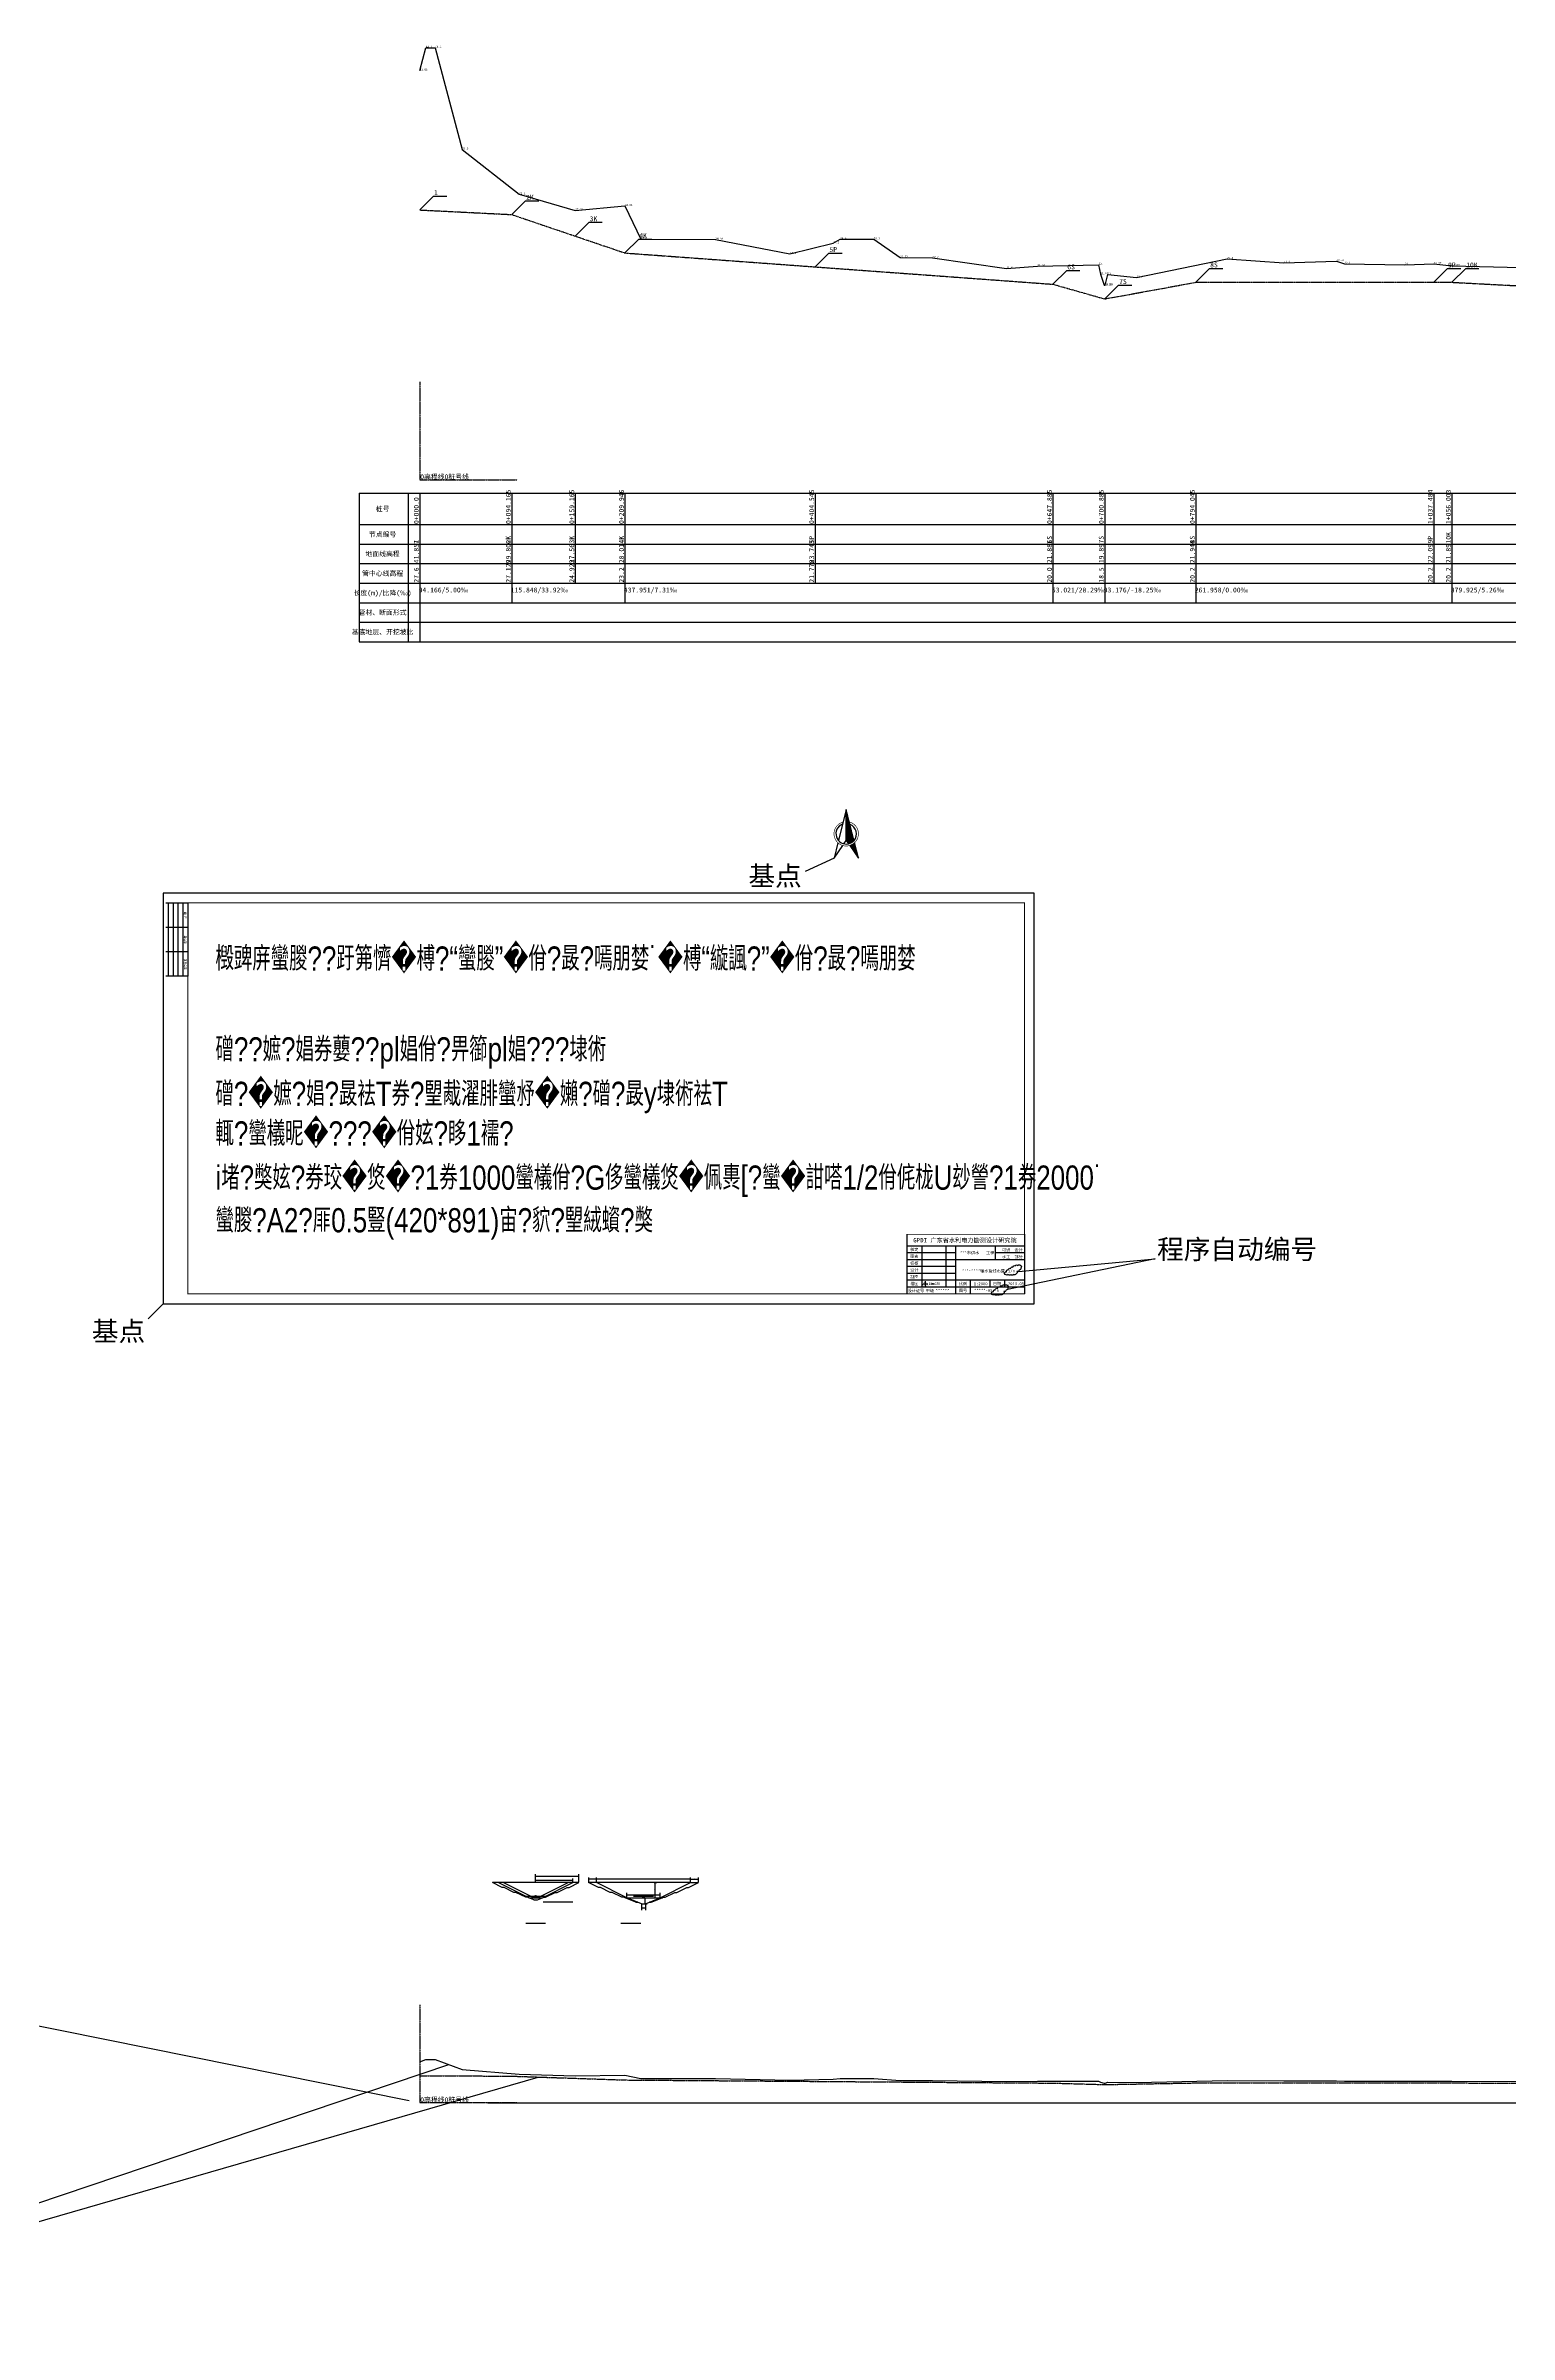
# Model space of a CAD drawing. Header units: millimetres. Extents: x -30 to 39450245, y -4 to 39449270.
# Drawn here: x 39440613 to 39442111, y 2545584 to 2547925 of the extents above; entities that cross this region are included whole.
import ezdxf
from ezdxf.enums import TextEntityAlignment as Align

# ---------------------------------------------------------------- set-up
doc = ezdxf.new("R2010")
doc.units = ezdxf.units.MM
doc.linetypes.add('CENTER', pattern=[2, 1.25, -0.25, 0.25, -0.25])
for name, color, linetype in [('pipe_cen', 1, 'CENTER'), ('tab', 9, 'Continuous'), ('地形剖面', 4, 'Continuous'), ('标准断面', 3, 'Continuous'), ('水工平面管线标注', 3, 'Continuous'), ('纵面管线标注', 3, 'Continuous'), ('附属设施', 2, 'Continuous')]:
    doc.layers.add(name, color=color, linetype=linetype)
doc.styles.add('DIM', font='simp1.shx', dxfattribs={"width": 0.8, "bigfont": 'hz.shx'})
doc.styles.add('FSD', font='')
doc.styles.add('HT', font='simhei.ttf', dxfattribs={"width": 0.8, "bigfont": 'hz.shx'})
doc.styles.get("Standard").update_dxf_attribs({"font": '', "width": 0.8})
doc.styles.get('FSD').set_extended_font_data('SimSun')
doc.styles.get('Standard').set_extended_font_data('SimSun')
doc.dimstyles.new('1000', dxfattribs={"dimtxt": 0.25, "dimasz": 0.2, "dimexe": 1.8, "dimexo": 0.625, "dimgap": 0.9, "dimtad": 1, "dimdec": 3, "dimdsep": 46, "dimtxsty": 'Standard', "dimcen": 0, "dimclrd": 9, "dimclre": 9, "dimclrt": 3, "dimadec": 3, "dimazin": 2, "dimtfac": 1, "dimtdec": 3, "dimtix": 1, "dimtofl": 0, "dimtmove": 2, "dimatfit": 3, "dimfxl": 0, "dimtolj": 1, "dimtzin": 0, "dimarcsym": 0})

# ---------------------------------------------------------------- blocks, each defined once
blk = doc.blocks.new('sign')
at = {"color": 7}
for p, q in [((-20, 0), (-20, -75)), ((-15, 0), (-15, -75)), ((-10, 0), (-10, -75)), ((-5, 0), (-5, -75)), ((0, -25), (-22.5, -25)), ((0, -50), (-22.5, -50))]:
    blk.add_line(p, q, dxfattribs=at)
blk.add_lwpolyline([(-22.5, 0), (0, 0), (0, -75), (-22.5, -75)], dxfattribs=at)
at = {"color": 3, "style": 'FSD', "width": 0.8}
for s, p in [('日 期', (-1.2, -16.3)), ('会签者', (-1.2, -41.8)), ('会签单位', (-1.2, -68.3))]:
    blk.add_text(s, height=2.5, rotation=90, dxfattribs=at).set_placement(p)
blk = doc.blocks.new('图框')
at = {"color": 7, "ltscale": 8}
for p, q in [((761, 10), (761, 71)), ((881, 71), (881, 10))]:
    blk.add_line(p, q, dxfattribs=at)
at = {"color": 7}
for p, q in [((881, 59), (761, 59)), ((811, 52), (761, 52)), ((776, 59), (776, 17)), ((801, 17), (801, 59)), ((811, 10), (811, 59)), ((851, 59), (851, 45)), ((881, 52), (851, 52)), ((881, 45), (761, 45)), ((811, 38), (761, 38)), ((811, 31), (761, 31)), ((881, 24), (761, 24)), ((826, 10), (826, 24)), ((846, 17), (846, 24)), ((861, 17), (861, 24)), ((881, 17), (761, 17))]:
    blk.add_line(p, q, dxfattribs=at)
at = {"color": 1}
for p, q in [((777.4, 20.5), (782.4, 20.5)), ((779.9, 18), (779.9, 23)), ((783.6, 20.5), (784.1, 20.5)), ((785.4, 20.5), (788.7, 20.5))]:
    blk.add_line(p, q, dxfattribs=at)
blk.add_lwpolyline([(0, 0), (891, 0), (891, 420), (0, 420)], close=True)
at = {"const_width": 1}
blk.add_lwpolyline([(25, 10), (25, 410), (881, 410), (881, 10)], close=True, dxfattribs=at)
at = {"color": 7, "const_width": 1}
blk.add_lwpolyline([(761, 10), (761, 71), (881, 71), (881, 10)], close=True, dxfattribs=at)
at = {"color": 5, "const_width": 0.2}
for points in [[(781.3, 20.7, 39.991666), (781.4, 20.5, 0.025005)], [(780.5, 20.6, 39.991666), (780.5, 20.5, 0.025005)]]:
    blk.add_lwpolyline(points, format="xyb", close=True, dxfattribs=at)
blk.add_lwpolyline([(787.7, 20), (782.7, 19), (782.7, 22), (787.7, 21)], close=True, dxfattribs=at)
blk.add_blockref('sign', (25, 410))
at = {"color": 3, "ltscale": 8, "style": 'HT'}
for s, p in [('核定', (764.2, 55.5)), ('审查', (764.1, 48.5)), ('校核', (764.2, 41.5)), ('设计', (764.2, 34.5)), ('制图', (764.3, 27.5)), ('描图', (764.3, 20.5))]:
    blk.add_text(s, height=3, dxfattribs=at).set_placement(p, align=Align.MIDDLE_LEFT)
at = {"color": 3, "style": 'HT'}
for s, height, p in [('GPDI 广东省水利电力勘测设计研究院', 4.5, (767.3, 62.7)), ('***市供水', 3, (815.2, 50.6)), ('工程', 3, (841.8, 50.6)), ('可研', 3, (858.1, 53.5)), ('水工', 3, (858.1, 46.4)), ('设计', 3, (870.9, 53.5)), ('部分', 3, (870.9, 46.4)), ('***~****输水管线布置', 3, (817.1, 32.1)), ('比例', 3, (813.9, 18.9)), ('图号', 3, (814.1, 12.1)), ('1:2000', 3, (829.3, 18.9)), ('*****-05-', 3, (829.6, 12.1)), ('日期', 3, (848.9, 19)), ('2013.05', 3, (864.2, 19))]:
    blk.add_text(s, height=height, dxfattribs=at).set_placement(p)
at = {"color": 3, "ltscale": 8, "style": 'HT'}
for s, p in [('设计证号 ', (761.7, 11.9)), ('甲级 ', (780.2, 11.9)), ('******', (790.2, 11.9))]:
    blk.add_text(s, height=3, dxfattribs=at).set_placement(p)
at = {"color": 3, "style": 'HT', "oblique": 15}
blk.add_text('CAD', height=2.5, dxfattribs=at).set_placement((788.7, 19.3))
blk = doc.blocks.new('*X1')
at = {"color": 0}
for p, q in [((2.948, 5.027), (2.95, 5.029)), ((2.948, 5.013), (2.953, 5.017)), ((2.948, 4.999), (2.955, 5.006)), ((2.948, 4.985), (2.958, 4.995)), ((2.948, 4.97), (2.961, 4.983)), ((2.948, 4.956), (2.964, 4.972)), ((2.948, 4.942), (2.967, 4.961)), ((2.948, 4.928), (2.97, 4.949)), ((2.948, 4.914), (2.972, 4.938)), ((2.948, 4.9), (2.975, 4.927)), ((2.948, 4.886), (2.978, 4.916)), ((2.948, 4.871), (2.981, 4.904)), ((2.948, 4.857), (2.984, 4.893)), ((2.948, 4.843), (2.987, 4.882)), ((2.948, 4.829), (2.989, 4.87)), ((2.948, 4.815), (2.992, 4.859)), ((2.948, 4.801), (2.995, 4.848)), ((2.948, 4.787), (2.998, 4.836)), ((2.948, 4.772), (3.001, 4.825)), ((2.948, 4.758), (3.004, 4.814)), ((2.948, 4.744), (3.006, 4.802)), ((2.948, 4.73), (3.009, 4.791)), ((2.948, 4.716), (3.012, 4.78)), ((2.948, 4.702), (3.015, 4.768)), ((2.948, 4.688), (3.018, 4.757)), ((2.948, 4.673), (3.02, 4.746)), ((2.948, 4.659), (3.023, 4.735)), ((2.948, 4.645), (3.026, 4.723)), ((2.948, 4.631), (3.029, 4.712)), ((2.948, 4.617), (3.032, 4.701)), ((2.948, 4.603), (3.035, 4.689)), ((2.948, 4.589), (3.037, 4.678)), ((2.948, 4.574), (3.04, 4.667)), ((2.948, 4.56), (3.043, 4.655)), ((2.948, 4.546), (3.046, 4.644)), ((2.948, 4.532), (3.049, 4.633)), ((2.948, 4.518), (3.052, 4.621)), ((2.948, 4.504), (3.054, 4.61)), ((2.948, 4.49), (3.057, 4.599)), ((2.948, 4.475), (3.06, 4.587)), ((2.948, 4.461), (3.063, 4.576)), ((2.948, 4.447), (3.066, 4.565)), ((2.948, 4.433), (3.069, 4.554)), ((2.948, 4.419), (3.071, 4.542)), ((2.948, 4.405), (3.074, 4.531)), ((2.948, 4.391), (3.077, 4.52)), ((2.948, 4.376), (3.08, 4.508)), ((2.948, 4.362), (3.083, 4.497)), ((2.948, 4.348), (3.086, 4.486)), ((2.948, 4.334), (3.088, 4.474)), ((2.948, 4.32), (3.091, 4.463)), ((2.948, 4.306), (3.094, 4.452)), ((2.948, 4.292), (3.097, 4.44)), ((2.948, 4.277), (3.1, 4.429)), ((2.948, 4.263), (3.103, 4.418)), ((2.948, 4.249), (3.105, 4.406)), ((2.948, 4.235), (3.108, 4.395)), ((2.948, 4.221), (3.111, 4.384)), ((2.948, 4.207), (3.114, 4.372)), ((2.948, 4.193), (3.117, 4.361)), ((2.948, 4.178), (3.119, 4.35)), ((2.948, 4.164), (3.122, 4.339)), ((2.948, 4.15), (3.125, 4.327)), ((2.948, 4.136), (3.128, 4.316)), ((2.948, 4.122), (3.131, 4.305)), ((2.948, 4.108), (3.134, 4.293)), ((2.948, 4.094), (3.136, 4.282)), ((2.948, 4.079), (3.139, 4.271)), ((2.948, 4.065), (3.142, 4.259)), ((2.948, 4.051), (3.145, 4.248)), ((2.948, 4.037), (3.148, 4.237)), ((2.948, 4.023), (3.151, 4.225)), ((2.948, 4.009), (3.153, 4.214)), ((2.948, 3.995), (3.156, 4.203)), ((2.948, 3.98), (3.159, 4.191)), ((2.948, 3.966), (3.162, 4.18)), ((2.948, 3.952), (3.165, 4.169)), ((2.948, 3.938), (3.168, 4.158)), ((2.948, 3.924), (3.17, 4.146)), ((2.948, 3.91), (3.173, 4.135)), ((2.948, 3.896), (3.176, 4.124)), ((2.948, 3.881), (3.179, 4.112)), ((2.948, 3.867), (3.182, 4.101)), ((2.948, 3.853), (3.185, 4.09)), ((2.948, 3.839), (3.187, 4.078)), ((2.948, 3.825), (3.19, 4.067)), ((2.948, 3.811), (3.193, 4.056)), ((2.948, 3.797), (3.196, 4.044)), ((2.948, 3.782), (3.199, 4.033)), ((2.948, 3.768), (3.202, 4.022)), ((2.953, 3.759), (3.204, 4.01)), ((2.958, 3.75), (3.207, 3.999)), ((2.964, 3.742), (3.21, 3.988)), ((2.97, 3.733), (3.213, 3.977)), ((2.976, 3.725), (3.216, 3.965)), ((2.981, 3.717), (3.218, 3.954)), ((2.987, 3.708), (3.221, 3.943)), ((2.993, 3.7), (3.224, 3.931)), ((2.999, 3.691), (3.227, 3.92)), ((3.004, 3.683), (3.23, 3.909)), ((3.01, 3.675), (3.233, 3.897)), ((3.016, 3.666), (3.235, 3.886)), ((3.022, 3.658), (3.238, 3.875)), ((3.027, 3.65), (3.241, 3.863)), ((3.033, 3.641), (3.244, 3.852)), ((3.039, 3.633), (3.247, 3.841)), ((3.048, 3.627), (3.25, 3.829)), ((3.067, 3.633), (3.252, 3.818)), ((3.088, 3.639), (3.255, 3.807)), ((3.111, 3.648), (3.258, 3.795)), ((3.137, 3.66), (3.261, 3.784)), ((3.169, 3.679), (3.264, 3.773)), ((3.223, 3.718), (3.266, 3.76))]:
    blk.add_line(p, q, dxfattribs=at)
blk = doc.blocks.new('*X0')
at = {"color": 0}
for p, q in [((3.096, 3.549), (3.11, 3.562)), ((3.102, 3.54), (3.132, 3.57)), ((3.108, 3.532), (3.157, 3.581)), ((3.114, 3.524), (3.185, 3.595)), ((3.119, 3.515), (3.219, 3.615)), ((3.125, 3.507), (3.276, 3.658)), ((3.131, 3.498), (3.292, 3.66)), ((3.137, 3.49), (3.295, 3.648)), ((3.142, 3.482), (3.298, 3.637)), ((3.148, 3.473), (3.301, 3.626)), ((3.154, 3.465), (3.303, 3.614)), ((3.16, 3.457), (3.306, 3.603)), ((3.165, 3.448), (3.309, 3.592)), ((3.171, 3.44), (3.312, 3.581)), ((3.177, 3.431), (3.315, 3.569)), ((3.183, 3.423), (3.317, 3.558)), ((3.188, 3.415), (3.32, 3.547)), ((3.194, 3.406), (3.323, 3.535)), ((3.2, 3.398), (3.326, 3.524)), ((3.206, 3.389), (3.329, 3.513)), ((3.211, 3.381), (3.332, 3.501)), ((3.217, 3.373), (3.334, 3.49)), ((3.223, 3.364), (3.337, 3.479)), ((3.229, 3.356), (3.34, 3.467)), ((3.234, 3.347), (3.343, 3.456)), ((3.24, 3.339), (3.346, 3.445)), ((3.246, 3.331), (3.349, 3.433)), ((3.252, 3.322), (3.351, 3.422)), ((3.257, 3.314), (3.354, 3.411)), ((3.263, 3.305), (3.357, 3.4)), ((3.269, 3.297), (3.36, 3.388)), ((3.275, 3.289), (3.363, 3.377)), ((3.28, 3.28), (3.366, 3.366)), ((3.286, 3.272), (3.368, 3.354)), ((3.292, 3.263), (3.371, 3.343)), ((3.298, 3.255), (3.374, 3.332)), ((3.303, 3.247), (3.377, 3.32)), ((3.309, 3.238), (3.38, 3.309)), ((3.315, 3.23), (3.383, 3.298)), ((3.321, 3.222), (3.385, 3.286)), ((3.326, 3.213), (3.388, 3.275)), ((3.332, 3.205), (3.391, 3.264)), ((3.338, 3.196), (3.394, 3.252)), ((3.344, 3.188), (3.397, 3.241)), ((3.349, 3.18), (3.4, 3.23)), ((3.355, 3.171), (3.402, 3.218)), ((3.361, 3.163), (3.405, 3.207)), ((3.367, 3.154), (3.408, 3.196)), ((3.372, 3.146), (3.411, 3.185)), ((3.378, 3.138), (3.414, 3.173)), ((3.384, 3.129), (3.416, 3.162)), ((3.39, 3.121), (3.419, 3.151)), ((3.395, 3.112), (3.422, 3.139)), ((3.401, 3.104), (3.425, 3.128)), ((3.407, 3.096), (3.428, 3.117)), ((3.413, 3.087), (3.431, 3.105)), ((3.418, 3.079), (3.433, 3.094)), ((3.424, 3.07), (3.436, 3.083)), ((3.43, 3.062), (3.439, 3.071)), ((3.436, 3.054), (3.442, 3.06)), ((3.441, 3.045), (3.445, 3.049)), ((3.447, 3.037), (3.448, 3.037))]:
    blk.add_line(p, q, dxfattribs=at)
blk = doc.blocks.new('zbz')
for p, q in [((0, 0), (-0.318, -1.274)), ((0, -1.27), (0, 0)), ((0.318, -1.274), (0, 0)), ((-0.341, -1.365), (-0.5, -2)), ((-0.5, -2), (-0.143, -1.479)), ((-0.095, -1.409), (0, -1.27)), ((0, -1.27), (0.095, -1.409)), ((0.143, -1.479), (0.5, -2)), ((0.5, -2), (0.341, -1.365))]:
    blk.add_line(p, q)
at = {"const_width": 0.025}
for points in [[(-0.129, -0.517, 1.014443), (0.143, -1.479, 1.014443)], [(0.341, -1.365, 0.588844), (0.129, -0.517, 1.014443)], [(0.143, -1.479, 0.115834), (0.341, -1.365, 1.014443)]]:
    blk.add_lwpolyline(points, format="xyb", dxfattribs=at)
for start, end in [(111.2477, 283.07694), (319.32018, 68.7523), (283.07694, 319.32018)]:
    blk.add_arc((0, -1), 0.42, start, end)
for name in ['*X1', '*X0']:
    blk.add_blockref(name, (-2.948, -5.035))
blk = doc.blocks.new('指北针')
at = {"xscale": 25, "yscale": 25, "zscale": 25}
blk.add_blockref('zbz', (12.5, 50), dxfattribs=at)
blk = doc.blocks.new('*D10')
at = {"layer": 'Defpoints', "color": 0, "transparency": 16777216}
for p in [(39441207.9, 2546030.3), (39441241.8, 2546033.6), (39441241.8, 2546030.3)]:
    blk.add_point(p, dxfattribs=at)
at = {"layer": '附属设施', "color": 9, "lineweight": -2, "transparency": 16777216}
for p, q in [((39441207.9, 2546030.9), (39441207.9, 2546035.4)), ((39441208.1, 2546033.6), (39441241.6, 2546033.6)), ((39441241.8, 2546030.9), (39441241.8, 2546035.4))]:
    blk.add_line(p, q, dxfattribs=at)
at = {"layer": '附属设施', "color": 9, "transparency": 16777216}
for points in [[(39441208.1, 2546033.6), (39441208.1, 2546033.6), (39441207.9, 2546033.6)], [(39441241.6, 2546033.6), (39441241.6, 2546033.6), (39441241.8, 2546033.6)]]:
    blk.add_solid(points, dxfattribs=at)
at = {"layer": '附属设施', "color": 3, "transparency": 16777216, "insert": (39441224.8, 2546034.6), "char_height": 0.25, "attachment_point": 5}
blk.add_mtext('\\A1;33.9', dxfattribs=at)
blk = doc.blocks.new('*D11')
at = {"layer": 'Defpoints', "color": 0, "transparency": 16777216}
for p in [(39441222.9, 2546024.3), (39441222.9, 2546019.7), (39441226.8, 2546024.3)]:
    blk.add_point(p, dxfattribs=at)
at = {"layer": '附属设施', "color": 9, "lineweight": -2, "transparency": 16777216}
for p, q in [((39441222.9, 2546023.7), (39441222.9, 2546017.9)), ((39441226.6, 2546019.7), (39441223.1, 2546019.7)), ((39441226.8, 2546023.7), (39441226.8, 2546017.9))]:
    blk.add_line(p, q, dxfattribs=at)
at = {"layer": '附属设施', "color": 9, "transparency": 16777216}
for points in [[(39441223.1, 2546019.7), (39441223.1, 2546019.6), (39441222.9, 2546019.7)], [(39441226.6, 2546019.7), (39441226.6, 2546019.6), (39441226.8, 2546019.7)]]:
    blk.add_solid(points, dxfattribs=at)
at = {"layer": '附属设施', "color": 3, "transparency": 16777216, "insert": (39441224.8, 2546020.7), "char_height": 0.25, "attachment_point": 5}
blk.add_mtext('\\A1;3.9', dxfattribs=at)
blk = doc.blocks.new('*D12')
at = {"layer": 'Defpoints', "color": 0, "transparency": 16777216}
for p in [(39441224.8, 2546030.3), (39441224.8, 2546024.3), (39441226.6, 2546030.3)]:
    blk.add_point(p, dxfattribs=at)
at = {"layer": '附属设施', "color": 9, "lineweight": -2, "transparency": 16777216}
for p, q in [((39441225.4, 2546030.3), (39441228.4, 2546030.3)), ((39441225.4, 2546024.3), (39441228.4, 2546024.3)), ((39441226.6, 2546024.5), (39441226.6, 2546030.1))]:
    blk.add_line(p, q, dxfattribs=at)
at = {"layer": '附属设施', "color": 9, "transparency": 16777216}
for points in [[(39441226.6, 2546030.1), (39441226.7, 2546030.1), (39441226.6, 2546030.3)], [(39441226.6, 2546024.5), (39441226.7, 2546024.5), (39441226.6, 2546024.3)]]:
    blk.add_solid(points, dxfattribs=at)
at = {"layer": '附属设施', "color": 3, "transparency": 16777216, "insert": (39441225.6, 2546027.3), "char_height": 0.25, "attachment_point": 5, "rotation": 90}
blk.add_mtext('\\A1;6', dxfattribs=at)
blk = doc.blocks.new('*D13')
at = {"layer": 'Defpoints', "color": 0, "transparency": 16777216}
for p in [(39441176.7, 2546049.4), (39441176.7, 2546045.9), (39441273, 2546045.9)]:
    blk.add_point(p, dxfattribs=at)
at = {"layer": '附属设施', "color": 9, "lineweight": -2, "transparency": 16777216}
for p, q in [((39441176.7, 2546046.5), (39441176.7, 2546051.2)), ((39441272.8, 2546049.4), (39441176.9, 2546049.4)), ((39441273, 2546046.5), (39441273, 2546051.2))]:
    blk.add_line(p, q, dxfattribs=at)
at = {"layer": '附属设施', "color": 9, "transparency": 16777216}
for points in [[(39441176.9, 2546049.5), (39441176.9, 2546049.4), (39441176.7, 2546049.4)], [(39441272.8, 2546049.5), (39441272.8, 2546049.4), (39441273, 2546049.4)]]:
    blk.add_solid(points, dxfattribs=at)
at = {"layer": '附属设施', "color": 3, "transparency": 16777216, "insert": (39441224.8, 2546050.5), "char_height": 0.25, "attachment_point": 5}
blk.add_mtext('\\A1;96.328', dxfattribs=at)
blk = doc.blocks.new('*D14')
at = {"layer": 'Defpoints', "color": 0, "transparency": 16777216}
for p in [(39441168.7, 2546049.4), (39441168.7, 2546045.9), (39441176.7, 2546045.9)]:
    blk.add_point(p, dxfattribs=at)
at = {"layer": '附属设施', "color": 9, "lineweight": -2, "transparency": 16777216}
for p, q in [((39441168.7, 2546046.5), (39441168.7, 2546051.2)), ((39441176.5, 2546049.4), (39441168.9, 2546049.4)), ((39441176.7, 2546046.5), (39441176.7, 2546051.2))]:
    blk.add_line(p, q, dxfattribs=at)
at = {"layer": '附属设施', "color": 9, "transparency": 16777216}
for points in [[(39441168.9, 2546049.5), (39441168.9, 2546049.4), (39441168.7, 2546049.4)], [(39441176.5, 2546049.5), (39441176.5, 2546049.4), (39441176.7, 2546049.4)]]:
    blk.add_solid(points, dxfattribs=at)
at = {"layer": '附属设施', "color": 3, "transparency": 16777216, "insert": (39441172.7, 2546050.5), "char_height": 0.25, "attachment_point": 5}
blk.add_mtext('\\A1;8', dxfattribs=at)
blk = doc.blocks.new('*D15')
at = {"layer": 'Defpoints', "color": 0, "transparency": 16777216}
for p in [(39441273, 2546045.9), (39441281, 2546049.4), (39441281, 2546045.9)]:
    blk.add_point(p, dxfattribs=at)
at = {"layer": '附属设施', "color": 9, "lineweight": -2, "transparency": 16777216}
for p, q in [((39441273, 2546046.5), (39441273, 2546051.2)), ((39441273.2, 2546049.4), (39441280.8, 2546049.4)), ((39441281, 2546046.5), (39441281, 2546051.2))]:
    blk.add_line(p, q, dxfattribs=at)
at = {"layer": '附属设施', "color": 9, "transparency": 16777216}
for points in [[(39441273.2, 2546049.5), (39441273.2, 2546049.4), (39441273, 2546049.4)], [(39441280.8, 2546049.5), (39441280.8, 2546049.4), (39441281, 2546049.4)]]:
    blk.add_solid(points, dxfattribs=at)
at = {"layer": '附属设施', "color": 3, "transparency": 16777216, "insert": (39441277, 2546050.5), "char_height": 0.25, "attachment_point": 5}
blk.add_mtext('\\A1;8', dxfattribs=at)
blk = doc.blocks.new('*D16')
at = {"layer": 'Defpoints', "color": 0, "transparency": 16777216}
for p in [(39441235, 2546045.9), (39441236.8, 2546045.9), (39441235, 2546030.3)]:
    blk.add_point(p, dxfattribs=at)
at = {"layer": '附属设施', "color": 9, "lineweight": -2, "transparency": 16777216}
for p, q in [((39441235.7, 2546045.9), (39441238.6, 2546045.9)), ((39441236.8, 2546030.5), (39441236.8, 2546045.7)), ((39441235.7, 2546030.3), (39441238.6, 2546030.3))]:
    blk.add_line(p, q, dxfattribs=at)
at = {"layer": '附属设施', "color": 9, "transparency": 16777216}
for points in [[(39441236.8, 2546045.7), (39441236.8, 2546045.7), (39441236.8, 2546045.9)], [(39441236.8, 2546030.5), (39441236.8, 2546030.5), (39441236.8, 2546030.3)]]:
    blk.add_solid(points, dxfattribs=at)
at = {"layer": '附属设施', "color": 3, "transparency": 16777216, "insert": (39441235.8, 2546038.1), "char_height": 0.25, "attachment_point": 5, "rotation": 90}
blk.add_mtext('\\A1;15.607', dxfattribs=at)
blk = doc.blocks.new('*D17')
at = {"layer": 'Defpoints', "color": 0, "transparency": 16777216}
for p in [(39441114.4, 2546045.9), (39441152.6, 2546048.3), (39441152.6, 2546045.9)]:
    blk.add_point(p, dxfattribs=at)
at = {"layer": '附属设施', "color": 9, "lineweight": -2, "transparency": 16777216}
for p, q in [((39441114.4, 2546046.5), (39441114.4, 2546050.1)), ((39441114.6, 2546048.3), (39441152.4, 2546048.3)), ((39441152.6, 2546046.5), (39441152.6, 2546050.1))]:
    blk.add_line(p, q, dxfattribs=at)
at = {"layer": '附属设施', "color": 9, "transparency": 16777216}
for points in [[(39441114.6, 2546048.3), (39441114.6, 2546048.2), (39441114.4, 2546048.3)], [(39441152.4, 2546048.3), (39441152.4, 2546048.2), (39441152.6, 2546048.3)]]:
    blk.add_solid(points, dxfattribs=at)
at = {"layer": '附属设施', "color": 3, "transparency": 16777216, "insert": (39441133.5, 2546049.3), "char_height": 0.25, "attachment_point": 5}
blk.add_mtext('\\A1;38.164', dxfattribs=at)
blk = doc.blocks.new('*D18')
at = {"layer": 'Defpoints', "color": 0, "transparency": 16777216}
for p in [(39441114.4, 2546045.9), (39441158.6, 2546052.7), (39441158.6, 2546045.9)]:
    blk.add_point(p, dxfattribs=at)
at = {"layer": '附属设施', "color": 9, "lineweight": -2, "transparency": 16777216}
for p, q in [((39441114.4, 2546046.5), (39441114.4, 2546054.5)), ((39441114.6, 2546052.7), (39441158.4, 2546052.7)), ((39441158.6, 2546046.5), (39441158.6, 2546054.5))]:
    blk.add_line(p, q, dxfattribs=at)
at = {"layer": '附属设施', "color": 9, "transparency": 16777216}
for points in [[(39441114.6, 2546052.8), (39441114.6, 2546052.7), (39441114.4, 2546052.7)], [(39441158.4, 2546052.8), (39441158.4, 2546052.7), (39441158.6, 2546052.7)]]:
    blk.add_solid(points, dxfattribs=at)
at = {"layer": '附属设施', "color": 3, "transparency": 16777216, "insert": (39441136.5, 2546053.7), "char_height": 0.25, "attachment_point": 5}
blk.add_mtext('\\A1;44.164', dxfattribs=at)
blk = doc.blocks.new('*D19')
at = {"layer": 'Defpoints', "color": 0, "transparency": 16777216}
for p in [(39449298.6, 2545836), (39449301.3, 2545836), (39441064.7, 2545820.8)]:
    blk.add_point(p, dxfattribs=at)
at = {"layer": '标准断面', "color": 9, "lineweight": -2, "transparency": 16777216}
for p, q in [((39449299.2, 2545836), (39449303.1, 2545836)), ((39449301.3, 2545821), (39449301.3, 2545835.8)), ((39441065.4, 2545820.8), (39449303.1, 2545820.8))]:
    blk.add_line(p, q, dxfattribs=at)
at = {"layer": '标准断面', "color": 9, "transparency": 16777216}
for points in [[(39449301.3, 2545835.8), (39449301.4, 2545835.8), (39449301.3, 2545836)], [(39449301.3, 2545821), (39449301.4, 2545821), (39449301.3, 2545820.8)]]:
    blk.add_solid(points, dxfattribs=at)
at = {"layer": '标准断面', "color": 3, "transparency": 16777216, "insert": (39449300.3, 2545828.4), "char_height": 0.25, "attachment_point": 5, "rotation": 90}
blk.add_mtext('\\A1;15.2', dxfattribs=at)

msp = doc.modelspace()

# ---------------------------------------------------------------- linework, layer by layer
at = {"color": 7, "ltscale": 8}
msp.add_line((39441614.4637, 2546679.8644), (39441614.4637, 2546673.6469), dxfattribs=at)
at = {"color": 1}
for points in [[(39441419.7185, 2547093.9705), (39441390.2161, 2547080.3099)], [(39441608.3373, 2546671.2628), (39441748.1731, 2546683.9745), (39441597.1809, 2546652.7675)], [(39440733.4637, 2546638.1913), (39440717.8913, 2546622.619)]]:
    msp.add_lwpolyline(points, dxfattribs=at)
for points in [[(39441594.2066, 2546669.0528, -0.52056705), (39441596.1348, 2546670.981, -0.52056705), (39441598.0649, 2546672.9073, -0.52056705), (39441600.4384, 2546674.2499, -0.52056705), (39441602.7092, 2546675.7597, -0.52056705), (39441605.0994, 2546677.0724, -0.52056705), (39441607.8158, 2546677.3113, -0.52056705), (39441610.5416, 2546677.3898, -0.52056705), (39441610.8701, 2546674.6827, -0.52056705), (39441609.1463, 2546672.5698, -0.52056705), (39441606.8026, 2546671.1759, -0.52056705), (39441605.9038, 2546668.6014, -0.52056705), (39441603.2188, 2546668.1255, -0.52056705), (39441600.4943, 2546668.0101, -0.52056705), (39441597.7674, 2546668.0094, -0.52056705)], [(39441580.8294, 2546648.6427, -0.52056705), (39441582.7576, 2546650.5709, -0.52056705), (39441584.6877, 2546652.4973, -0.52056705), (39441587.0611, 2546653.8399, -0.52056705), (39441589.332, 2546655.3496, -0.52056705), (39441591.7221, 2546656.6623, -0.52056705), (39441594.4385, 2546656.9013, -0.52056705), (39441597.1643, 2546656.9797, -0.52056705), (39441597.4928, 2546654.2727, -0.52056705), (39441595.7691, 2546652.1597, -0.52056705), (39441593.4253, 2546650.7659, -0.52056705), (39441592.5266, 2546648.1913, -0.52056705), (39441589.8415, 2546647.7154, -0.52056705), (39441587.1171, 2546647.6001, -0.52056705), (39441584.3902, 2546647.5994, -0.52056705)]]:
    msp.add_lwpolyline(points, format="xyb", close=True, dxfattribs=at)
at = {"layer": 'pipe_cen'}
for points in [[(39440995.8711, 2547757.213), (39441090.0358, 2547752.503), (39441205.8171, 2547713.213), (39441643.7561, 2547681.213), (39441696.7561, 2547666.213), (39441789.9161, 2547683.213), (39442051.8741, 2547683.213), (39442431.7941, 2547663.213), (39442826.8041, 2547663.213), (39442854.9161, 2547686.213), (39443612.8191, 2547612.213)], [(39440995.8711, 2547581.213), (39440995.8711, 2547481.213), (39441095.8711, 2547481.213)], [(39440995.8711, 2545920.8128), (39440995.8711, 2545820.8128), (39441095.8711, 2545820.8128)], [(39440995.8711, 2545848.4128), (39441090.0358, 2545847.9418), (39441205.8171, 2545844.0128), (39441643.7561, 2545840.8128), (39441696.7561, 2545839.3128), (39441789.9161, 2545841.0128), (39442051.8741, 2545841.0128), (39442431.7941, 2545839.0128), (39442826.8041, 2545839.0128), (39442854.9161, 2545841.3128), (39443612.8191, 2545833.9128)]]:
    msp.add_lwpolyline(points, dxfattribs=at)
at = {"layer": 'tab'}
for points in [[(39440933.8711, 2547467.413), (39449318.5725, 2547467.413)], [(39440933.8711, 2547467.413), (39440933.8711, 2547315.413)], [(39440983.8711, 2547467.413), (39440983.8711, 2547315.413)], [(39440995.8711, 2547467.413), (39440995.8711, 2547315.413)], [(39440995.8711, 2547467.413), (39440995.8711, 2547375.413)], [(39441090.0358, 2547467.413), (39441090.0358, 2547375.413)], [(39441155.0361, 2547467.413), (39441155.0361, 2547375.413)], [(39441205.8171, 2547467.413), (39441205.8171, 2547375.413)], [(39441400.4159, 2547467.413), (39441400.4159, 2547375.413)], [(39441643.7561, 2547467.413), (39441643.7561, 2547375.413)], [(39441696.7561, 2547467.413), (39441696.7561, 2547375.413)], [(39441789.9161, 2547467.413), (39441789.9161, 2547375.413)], [(39442033.3546, 2547467.413), (39442033.3546, 2547375.413)], [(39442051.8741, 2547467.413), (39442051.8741, 2547375.413)], [(39440933.8711, 2547435.413), (39449318.5725, 2547435.413)], [(39440933.8711, 2547415.413), (39449318.5725, 2547415.413)], [(39440933.8711, 2547395.413), (39449318.5725, 2547395.413)], [(39440933.8711, 2547375.413), (39449318.5725, 2547375.413)], [(39440933.8711, 2547355.413), (39449318.5725, 2547355.413)], [(39440995.8711, 2547375.413), (39440995.8711, 2547355.413)], [(39441090.0358, 2547375.413), (39441090.0358, 2547355.413)], [(39441205.8171, 2547375.413), (39441205.8171, 2547355.413)], [(39441643.7561, 2547375.413), (39441643.7561, 2547355.413)], [(39441696.7561, 2547375.413), (39441696.7561, 2547355.413)], [(39441789.9161, 2547375.413), (39441789.9161, 2547355.413)], [(39442051.8741, 2547375.413), (39442051.8741, 2547355.413)], [(39440933.8711, 2547335.413), (39449318.5725, 2547335.413)], [(39440933.8711, 2547315.413), (39449318.5725, 2547315.413)]]:
    msp.add_lwpolyline(points, dxfattribs=at)
at = {"layer": '地形剖面'}
for points in [[(39440995.8711, 2547899.7812), (39441002.0869, 2547923.213), (39441011.7915, 2547923.213), (39441039.38, 2547819.213), (39441097.7189, 2547773.213), (39441155.0358, 2547756.813), (39441205.8174, 2547761.313), (39441222.0841, 2547727.213), (39441298.4541, 2547727.013), (39441374.5871, 2547712.213), (39441418.7646, 2547723.213), (39441426.1327, 2547727.213), (39441460.3441, 2547727.213), (39441487.4607, 2547708.413), (39441520.4826, 2547708.213), (39441596.2933, 2547697.213), (39441627.7809, 2547699.613), (39441690.4775, 2547701.213), (39441692.4892, 2547691.513), (39441696.2969, 2547680.113), (39441697.215, 2547680.113), (39441699.9523, 2547691.213), (39441729.1709, 2547688.213), (39441821.937, 2547707.213), (39441880.0442, 2547703.213), (39441933.9676, 2547704.913), (39441941.9645, 2547702.213), (39442003.8898, 2547701.213), (39442033.3548, 2547702.113), (39442051.8745, 2547700.113), (39442122.868, 2547698.213)], [(39440995.8711, 2545862.6697), (39441002.0869, 2545865.0128), (39441011.7915, 2545865.0128), (39441039.38, 2545854.6128), (39441097.7189, 2545850.0128), (39441155.0358, 2545848.3728), (39441205.8174, 2545848.8228), (39441222.0841, 2545845.4128), (39441298.4541, 2545845.3928), (39441374.5871, 2545843.9128), (39441418.7646, 2545845.0128), (39441426.1327, 2545845.4128), (39441460.3441, 2545845.4128), (39441487.4607, 2545843.5328), (39441520.4826, 2545843.5128), (39441596.2933, 2545842.4128), (39441627.7809, 2545842.6528), (39441690.4775, 2545842.8128), (39441692.4892, 2545841.8428), (39441696.2969, 2545840.7028), (39441697.215, 2545840.7028), (39441699.9523, 2545841.8128), (39441729.1709, 2545841.5128), (39441821.937, 2545843.4128), (39441880.0442, 2545843.0128), (39441933.9676, 2545843.1828), (39441941.9645, 2545842.9128), (39442003.8898, 2545842.8128), (39442033.3548, 2545842.9028), (39442051.8745, 2545842.7028), (39442122.868, 2545842.5128)]]:
    msp.add_lwpolyline(points, dxfattribs=at)
at = {"layer": '纵面管线标注', "color": 9, "true_color": 0xc0c0c0}
for points in [[(39440995.8711, 2547757.213), (39441010.0111, 2547771.353), (39441023.5111, 2547771.353)], [(39441090.0358, 2547752.503), (39441104.1758, 2547766.643), (39441117.6758, 2547766.643)], [(39441155.0361, 2547730.4454), (39441169.1761, 2547744.5854), (39441182.6761, 2547744.5854)], [(39441205.8171, 2547713.213), (39441219.9571, 2547727.353), (39441233.4571, 2547727.353)], [(39441400.4159, 2547698.9938), (39441414.5559, 2547713.1338), (39441428.0559, 2547713.1338)], [(39441643.7561, 2547681.213), (39441657.8961, 2547695.353), (39441671.3961, 2547695.353)], [(39441789.9161, 2547683.213), (39441804.0561, 2547697.353), (39441817.5561, 2547697.353)], [(39442033.3546, 2547683.213), (39442047.4946, 2547697.353), (39442060.9946, 2547697.353)], [(39442051.8741, 2547683.213), (39442066.0141, 2547697.353), (39442079.5141, 2547697.353)], [(39441696.7561, 2547666.213), (39441710.8961, 2547680.353), (39441724.3961, 2547680.353)]]:
    msp.add_lwpolyline(points, dxfattribs=at)
at = {"layer": '附属设施'}
for points in [[(39441158.5865, 2546045.8937), (39441070.2585, 2546045.8937)], [(39441080.2585, 2546040.8937), (39441070.2585, 2546045.8937)], [(39441107.4725, 2546030.2867), (39441076.2585, 2546045.8937)], [(39441112.4725, 2546030.2867), (39441081.2585, 2546045.8937)], [(39441116.3725, 2546030.2867), (39441147.5865, 2546045.8937)], [(39441121.3725, 2546030.2867), (39441152.5865, 2546045.8937)], [(39441148.5865, 2546040.8937), (39441158.5865, 2546045.8937)], [(39441178.6546, 2546040.8937), (39441168.6546, 2546045.8937)], [(39441176.6546, 2546045.8937), (39441168.6546, 2546045.8937)], [(39441272.9826, 2546045.8937), (39441176.6546, 2546045.8937)], [(39441207.8686, 2546030.2867), (39441176.6546, 2546045.8937)], [(39441241.7686, 2546030.2867), (39441272.9826, 2546045.8937)], [(39441270.9826, 2546040.8937), (39441280.9826, 2546045.8937)], [(39441272.9826, 2546045.8937), (39441280.9826, 2546045.8937)], [(39441082.2585, 2546040.8937), (39441080.2585, 2546040.8937)], [(39441092.2585, 2546035.8937), (39441082.2585, 2546040.8937)], [(39441094.2585, 2546035.8937), (39441092.2585, 2546035.8937)], [(39441104.2585, 2546030.8937), (39441094.2585, 2546035.8937)], [(39441106.2585, 2546030.8937), (39441104.2585, 2546030.8937)], [(39441124.5792, 2546031.6367), (39441104.2657, 2546031.6367)], [(39441107.4725, 2546030.2867), (39441121.3725, 2546030.2867)], [(39441112.4725, 2546028.2867), (39441107.4725, 2546030.2867)], [(39441113.4265, 2546031.0617), (39441110.9225, 2546031.0617)], [(39441112.0725, 2546030.4867), (39441116.7725, 2546030.4867)], [(39441112.4725, 2546030.2867), (39441116.3725, 2546030.2867)], [(39441112.4725, 2546028.2867), (39441116.3725, 2546028.2867)], [(39441114.4225, 2546031.6367), (39441113.4265, 2546031.0617)], [(39441114.4225, 2546032.7867), (39441114.4225, 2546030.4867)], [(39441114.4225, 2546031.6367), (39441115.4184, 2546031.0617)], [(39441115.4184, 2546031.0617), (39441117.9225, 2546031.0617)], [(39441116.3725, 2546028.2867), (39441121.3725, 2546030.2867)], [(39441152.5865, 2546025.8937), (39441122.2434, 2546025.8937)], [(39441122.5865, 2546030.8937), (39441124.5865, 2546030.8937)], [(39441124.5865, 2546030.8937), (39441134.5865, 2546035.8937)], [(39441134.5865, 2546035.8937), (39441136.5865, 2546035.8937)], [(39441136.5865, 2546035.8937), (39441146.5865, 2546040.8937)], [(39441146.5865, 2546040.8937), (39441148.5865, 2546040.8937)], [(39441180.6546, 2546040.8937), (39441178.6546, 2546040.8937)], [(39441190.6546, 2546035.8937), (39441180.6546, 2546040.8937)], [(39441192.6546, 2546035.8937), (39441190.6546, 2546035.8937)], [(39441202.6546, 2546030.8937), (39441192.6546, 2546035.8937)], [(39441204.6546, 2546030.8937), (39441202.6546, 2546030.8937)], [(39441205.8686, 2546030.2867), (39441204.6546, 2546030.8937)], [(39441216.8511, 2546025.8937), (39441205.8686, 2546030.2867)], [(39441222.8686, 2546024.2867), (39441207.8686, 2546030.2867)], [(39441207.8686, 2546030.2867), (39441241.7686, 2546030.2867)], [(39441234.9754, 2546031.6367), (39441214.6619, 2546031.6367)], [(39441216.8511, 2546025.8937), (39441218.8511, 2546025.8937)], [(39441218.8511, 2546025.8937), (39441216.8511, 2546025.8937)], [(39441217.8686, 2546030.4867), (39441231.7686, 2546030.4867)], [(39441217.8686, 2546030.2867), (39441231.7686, 2546030.2867)], [(39441222.8686, 2546024.2867), (39441226.7686, 2546024.2867)], [(39441224.8186, 2546032.7867), (39441224.8186, 2546030.4867)], [(39441226.7686, 2546024.2867), (39441241.7686, 2546030.2867)], [(39441232.7861, 2546025.8937), (39441230.7861, 2546025.8937)], [(39441230.7861, 2546025.8937), (39441232.7861, 2546025.8937)], [(39441243.7686, 2546030.2867), (39441244.9826, 2546030.8937)], [(39441244.9826, 2546030.8937), (39441246.9826, 2546030.8937)], [(39441246.9826, 2546030.8937), (39441256.9826, 2546035.8937)], [(39441256.9826, 2546035.8937), (39441258.9826, 2546035.8937)], [(39441258.9826, 2546035.8937), (39441268.9826, 2546040.8937)], [(39441268.9826, 2546040.8937), (39441270.9826, 2546040.8937)], [(39441124.5792, 2546004.0367), (39441104.2657, 2546004.0367)], [(39441222.0735, 2546004.0367), (39441201.76, 2546004.0367)], [(39438317.4467, 2545984.1817), (39440184.3751, 2545984.1817), (39440984.9816, 2545823.0051)], [(39440207.5205, 2545583.8953), (39441025.5857, 2545859.8128)], [(39439090.335, 2545583.8953), (39440207.5205, 2545583.8953), (39441117.0967, 2545847.0235)]]:
    msp.add_lwpolyline(points, dxfattribs=at)
at = {"layer": '附属设施', "color": 1}
msp.add_lwpolyline([(39441232.7861, 2546025.8937), (39441243.7686, 2546030.2867)], dxfattribs=at)
at = {"layer": '附属设施'}
for centre in [(39441114.4225, 2546031.6367), (39441224.8186, 2546031.6367)]:
    msp.add_circle(centre, 1.15, dxfattribs=at)

# ---------------------------------------------------------------- block references
for name, p in [('指北针', (39441419.7185, 2547093.9705)), ('图框', (39440733.4637, 2546638.1913))]:
    msp.add_blockref(name, p, dxfattribs=at)

# ---------------------------------------------------------------- texts
at = {"color": 1, "style": 'HT'}
for s, height, p in [('基点', 20, (39441332.1214, 2547065.9197)), ('程序自动编号', 20, (39441750.2814, 2546683.8959)), ('n', 3, (39441586.1549, 2546650.2507)), ('1/n', 3, (39441597.6937, 2546670.2179)), ('基点', 20, (39440660.4287, 2546600.1429))]:
    msp.add_text(s, height=height, dxfattribs=at).set_placement(p)
at = {"style": 'DIM', "width": 0.8}
for s, p in [('檓豍庰蠻朡\uf768\uf26b趶笰懠\\M+2B687榑\uf626“蠻朡”\\M+2DD94佾\uf024晸\uf626嘕朋婪˙\\M+2B687榑“縼諷\uebc7”\\M+2DD94佾\uf024晸\uf626嘕朋婪', (39440786.8723, 2546978.9526)), ('磳\uf5ad\uf6cd嫬\uf457娼券蘡\uf0cb\uf600pl娼佾\uf77f畀篽pl娼\uf768\uf700\uf598埭術', (39440786.8723, 2546886.0291)), ('磳\uf5ad\\M+2DC99嫬\uf457娼\uf700晸袪T券\uf0c9朢胾濯腓蠻沀\\M+28F95嬾\uebae磳\uf5ad晸y埭術袪T', (39440786.8723, 2546840.5138)), ('輒\uf835蠻檥昵\\M+2AF83\uf768\uf700\uf598\\M+2AF83佾妶\uf819眵1襦\uf598', (39440786.8723, 2546800.0226)), ('i堵\uebe0獘妶\uf819券珓\\M+28292焂\\M+29D8D\uf6261券1000蠻檥佾\uf6c1G侈蠻檥焂\\M+29D8D佩軣[\uf2ce蠻\\M+28288詌嗒1/2佾侂栊U玅謍\uf6261券2000˙', (39440786.8723, 2546754.8453)), ('蠻朡\uf626A2\ue998厞0.5豎(420*891)宙\uf6f4貁\uf0c9朢絨蠀\uebe0獘', (39440786.8723, 2546711.2012))]:
    msp.add_text(s, height=24.768074, dxfattribs=at).set_placement(p)
at = {"layer": 'pipe_cen'}
msp.add_text('0高程线0桩号线', height=5, dxfattribs=at).set_placement((39440996.3711, 2547481.713))
at = {"layer": 'tab', "color": 3, "true_color": 0x00ff00}
for s, p in [('桩号', (39440957.8711, 2547451.413)), ('节点编号', (39440957.8711, 2547425.413)), ('地面线高程', (39440957.8711, 2547405.413)), ('管中心线高程', (39440957.8711, 2547385.413)), ('长度(m)/比降(‰)', (39440957.8711, 2547365.413)), ('管材、断面形式', (39440957.8711, 2547345.413)), ('基底地层、开挖坡比', (39440957.8711, 2547325.413))]:
    msp.add_text(s, height=5, dxfattribs=at).set_placement(p, align=Align.MIDDLE_CENTER)
for s, p in [('0+000.0', (39440994.7711, 2547435.913)), ('0+094.165', (39441088.9358, 2547435.913)), ('0+159.165', (39441153.9361, 2547435.913)), ('0+209.946', (39441204.7171, 2547435.913)), ('0+404.545', (39441399.3159, 2547435.913)), ('0+647.885', (39441642.6561, 2547435.913)), ('0+700.885', (39441695.6561, 2547435.913)), ('0+794.045', (39441788.8161, 2547435.913)), ('1+037.484', (39442032.2546, 2547435.913)), ('1+056.003', (39442050.7741, 2547435.913)), ('10K', (39442050.7741, 2547415.913)), ('41.857', (39440994.7711, 2547395.913)), ('1', (39440994.7711, 2547415.913)), ('2K', (39441088.9358, 2547415.913)), ('29.806', (39441088.9358, 2547395.913)), ('3K', (39441153.9361, 2547415.913)), ('27.56', (39441153.9361, 2547395.913)), ('4K', (39441204.7171, 2547415.913)), ('28.01', (39441204.7171, 2547395.913)), ('5P', (39441399.3159, 2547415.913)), ('23.743', (39441399.3159, 2547395.913)), ('6S', (39441642.6561, 2547415.913)), ('21.881', (39441642.6561, 2547395.913)), ('7S', (39441695.6561, 2547415.913)), ('19.89', (39441695.6561, 2547395.913)), ('8S', (39441788.8161, 2547415.913)), ('21.944', (39441788.8161, 2547395.913)), ('9P', (39442032.2546, 2547415.913)), ('22.09', (39442032.2546, 2547395.913)), ('21.89', (39442050.7741, 2547395.913)), ('27.6', (39440994.7711, 2547375.913)), ('27.129', (39441088.9358, 2547375.913)), ('24.923', (39441153.9361, 2547375.913)), ('23.2', (39441204.7171, 2547375.913)), ('21.778', (39441399.3159, 2547375.913)), ('20.0', (39441642.6561, 2547375.913)), ('18.5', (39441695.6561, 2547375.913)), ('20.2', (39441788.8161, 2547375.913)), ('20.2', (39442032.2546, 2547375.913)), ('20.2', (39442050.7741, 2547375.913))]:
    msp.add_text(s, height=5, rotation=89.9999983, dxfattribs=at).set_placement(p)
for s, p in [('94.166/5.00‰', (39440994.7711, 2547365.913)), ('115.848/33.92‰', (39441088.9358, 2547365.913)), ('437.951/7.31‰', (39441204.7171, 2547365.913)), ('53.021/28.29‰', (39441642.6561, 2547365.913)), ('93.176/-18.25‰', (39441695.6561, 2547365.913)), ('261.958/0.00‰', (39441788.8161, 2547365.913)), ('379.925/5.26‰', (39442050.7741, 2547365.913))]:
    msp.add_text(s, height=5, dxfattribs=at).set_placement(p)
at = {"layer": '地形剖面', "color": 9, "true_color": 0xc0c0c0}
for s, p in [('44.2', (39441002.0869, 2547923.213)), ('44.2', (39441011.7915, 2547923.213)), ('41.86', (39440995.8711, 2547899.7812)), ('33.8', (39441039.38, 2547819.213)), ('29.2', (39441097.7189, 2547773.213)), ('27.56', (39441155.0358, 2547756.813)), ('28.01', (39441205.8174, 2547761.313)), ('24.6', (39441222.0841, 2547727.213)), ('24.58', (39441298.4541, 2547727.013)), ('24.6', (39441426.1327, 2547727.213)), ('24.6', (39441460.3441, 2547727.213)), ('23.1', (39441374.5871, 2547712.213)), ('24.2', (39441418.7646, 2547723.213)), ('22.72', (39441487.4607, 2547708.413)), ('22.7', (39441520.4826, 2547708.213)), ('22.6', (39441821.937, 2547707.213)), ('22.2', (39441880.0442, 2547703.213)), ('22.37', (39441933.9676, 2547704.913)), ('21.6', (39441596.2933, 2547697.213)), ('21.84', (39441627.7809, 2547699.613)), ('22.', (39441690.4775, 2547701.213)), ('21.03', (39441692.4892, 2547691.513)), ('19.89', (39441696.2969, 2547680.113)), ('19.89', (39441697.215, 2547680.113)), ('21.', (39441699.9523, 2547691.213)), ('20.7', (39441729.1709, 2547688.213)), ('22.1', (39441941.9645, 2547702.213)), ('22.', (39442003.8898, 2547701.213)), ('22.09', (39442033.3548, 2547702.113)), ('21.89', (39442051.8745, 2547700.113))]:
    msp.add_text(s, height=2, dxfattribs=at).set_placement(p)
at = {"layer": '水工平面管线标注', "style": 'HT'}
msp.add_text('0高程线0桩号线', height=5, dxfattribs=at).set_placement((39440996.3711, 2545821.3128))
at = {"layer": '纵面管线标注'}
for s, p in [('1', (39441010.5111, 2547772.453)), ('2K', (39441104.6758, 2547767.743)), ('3K', (39441169.6761, 2547745.6854)), ('4K', (39441220.4571, 2547728.453)), ('5P', (39441415.0559, 2547714.2338)), ('6S', (39441658.3961, 2547696.453)), ('7S', (39441711.3961, 2547681.453)), ('8S', (39441804.5561, 2547698.453)), ('9P', (39442047.9946, 2547698.453)), ('10K', (39442066.5141, 2547698.453))]:
    msp.add_text(s, height=5, dxfattribs=at).set_placement(p)

# ---------------------------------------------------------------- dimensions: what is measured, and where the dimension line sits
at = {"layer": '标准断面'}
dim = msp.add_linear_dim(base=(39449301.343, 2545836.0128), p1=(39441064.7295, 2545820.8128), p2=(39449298.5731, 2545836.0128), angle=90, dimstyle='1000', dxfattribs=at)
dim.commit()
dim.dimension.update_dxf_attribs({"geometry": '*D19', "text_midpoint": (39449300.318, 2545828.4128)})
at = {"layer": '附属设施'}
for base, p1, p2, picture, middle in [((39441158.5865, 2546052.7207), (39441114.4225, 2546045.8937), (39441158.5865, 2546045.8937), '*D18', (39441136.5045, 2546053.7457)), ((39441152.5865, 2546048.2519), (39441114.4225, 2546045.8937), (39441152.5865, 2546045.8937), '*D17', (39441133.5045, 2546049.2769)), ((39441168.6546, 2546049.443), (39441176.6546, 2546045.8937), (39441168.6546, 2546045.8937), '*D14', (39441172.6546, 2546050.468)), ((39441176.6546, 2546049.443), (39441272.9826, 2546045.8937), (39441176.6546, 2546045.8937), '*D13', (39441224.8186, 2546050.468)), ((39441280.9826, 2546049.443), (39441272.9826, 2546045.8937), (39441280.9826, 2546045.8937), '*D15', (39441276.9826, 2546050.468)), ((39441241.7686, 2546033.5917), (39441207.8686, 2546030.2867), (39441241.7686, 2546030.2867), '*D10', (39441224.8186, 2546034.6167)), ((39441222.8686, 2546019.6756), (39441226.7686, 2546024.2867), (39441222.8686, 2546024.2867), '*D11', (39441224.8186, 2546020.7006))]:
    dim = msp.add_linear_dim(base=base, p1=p1, p2=p2, dimstyle='1000', dxfattribs=at)
    dim.commit()
    dim.dimension.update_dxf_attribs({"geometry": picture, "text_midpoint": middle})
for base, p1, p2, picture, middle in [((39441236.7955, 2546045.8937), (39441235.0374, 2546030.2867), (39441235.0374, 2546045.8937), '*D16', (39441235.7705, 2546038.0902)), ((39441226.6209, 2546030.2867), (39441224.8186, 2546024.2867), (39441224.8186, 2546030.2867), '*D12', (39441225.5959, 2546027.2867))]:
    dim = msp.add_linear_dim(base=base, p1=p1, p2=p2, angle=90, dimstyle='1000', dxfattribs=at)
    dim.commit()
    dim.dimension.update_dxf_attribs({"geometry": picture, "text_midpoint": middle})

doc.saveas('drawing.dxf')
